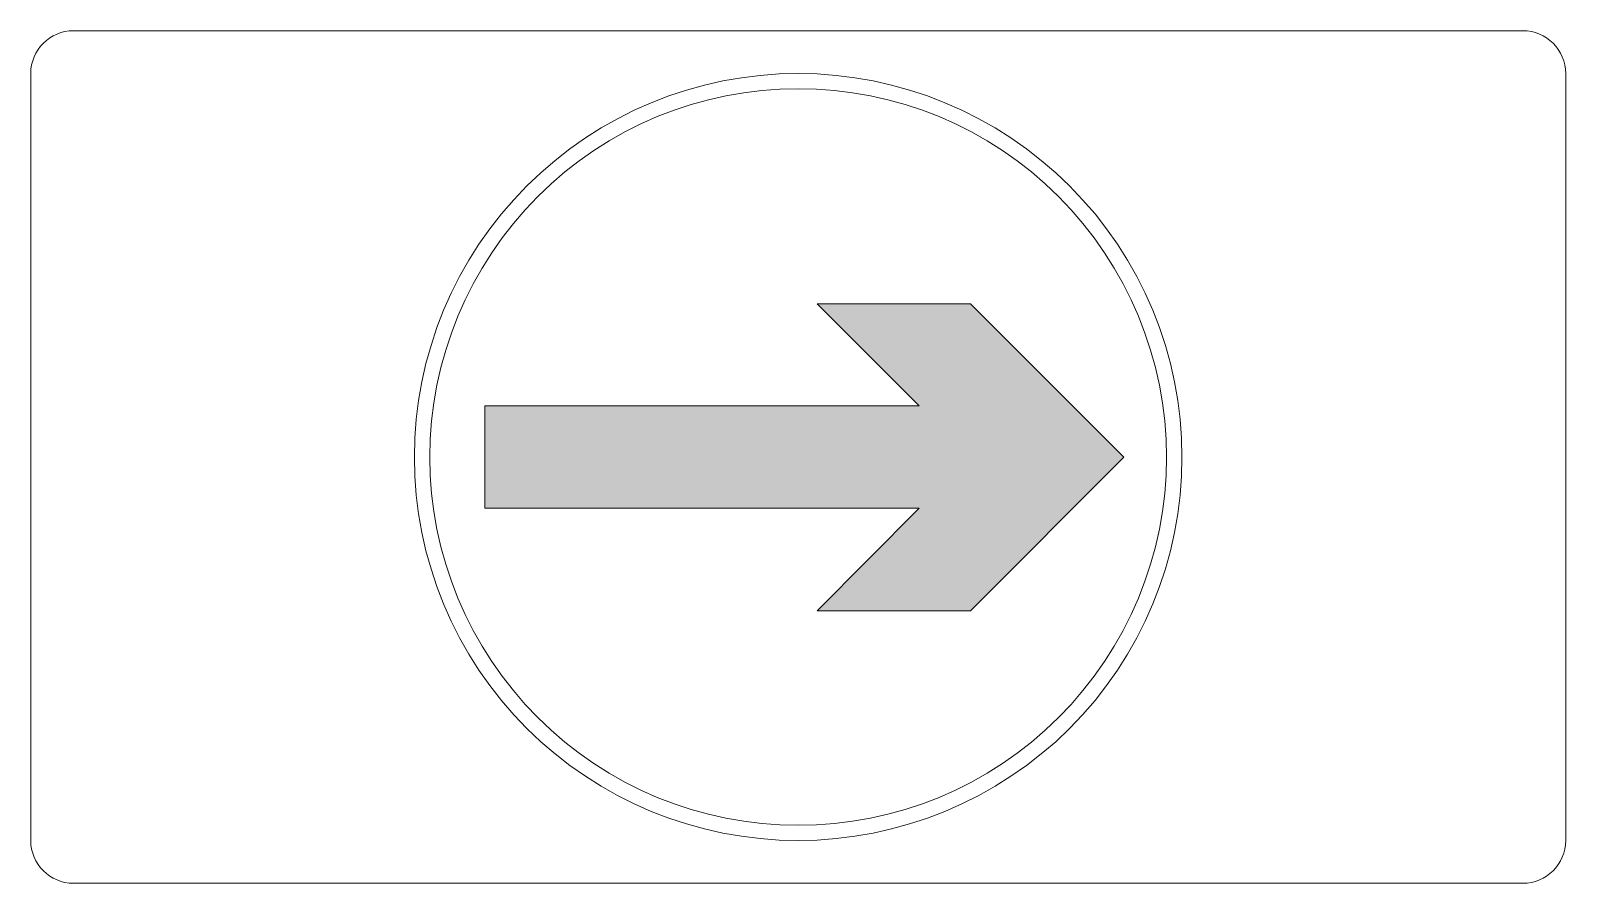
# Model space of a CAD drawing. Header units: metres. Extents: x 59 to 511, y 10 to 262.
import ezdxf

# ---------------------------------------------------------------- set-up
doc = ezdxf.new("R2010")
doc.units = ezdxf.units.M
doc.layers.add('FILL_BLACK_000000', color=7, linetype='Continuous', true_color=0x000000)
doc.layers.add('STROKE_BLACK_000000', color=7, linetype='Continuous', true_color=0x000000)

msp = doc.modelspace()

# ---------------------------------------------------------------- hatches: boundary and pattern name
at = {"layer": 'FILL_BLACK_000000', "true_color": 0x000000}
h = msp.add_hatch(color=7, dxfattribs=at)
h.dxf.hatch_style = 1
h.paths.add_polyline_path([(192.6, 151.02), (320.58, 151.02), (290.52, 181.08), (335.7, 181.08), (380.88, 135.9), (335.7, 90.72), (290.52, 90.72), (320.58, 120.96), (192.6, 120.96), (192.6, 151.02)])

# ---------------------------------------------------------------- linework, layer by layer
at = {"layer": 'FILL_BLACK_000000', "lineweight": 0, "true_color": 0x000000}
msp.add_lwpolyline([(192.6, 151.02), (320.58, 151.02), (290.52, 181.08), (335.7, 181.08), (380.88, 135.9), (335.7, 90.72), (290.52, 90.72), (320.58, 120.96), (192.6, 120.96)], close=True, dxfattribs=at)
at = {"layer": 'STROKE_BLACK_000000', "lineweight": 0, "true_color": 0x000000}
for points in [[(71.46, 261.54), (70.19, 261.48), (68.95, 261.29), (67.76, 260.98), (66.61, 260.56), (65.51, 260.03), (64.47, 259.4), (63.49, 258.68), (62.59, 257.87), (61.78, 256.98), (61.04, 256.01), (60.4, 254.97), (59.87, 253.87), (59.44, 252.71), (59.12, 251.5), (58.93, 250.24), (58.86, 248.94), (59.04, 248.94)], [(498.42, 261.54), (71.46, 261.54), (71.64, 261.54)], [(498.42, 261.54), (498.6, 261.54)], [(511.02, 248.94), (510.95, 250.24), (510.76, 251.5), (510.44, 252.71), (510.01, 253.87), (509.48, 254.97), (508.84, 256.01), (508.1, 256.98), (507.29, 257.87), (506.39, 258.68), (505.41, 259.4), (504.37, 260.03), (503.27, 260.56), (502.12, 260.98), (500.93, 261.29), (499.69, 261.48), (498.42, 261.54)], [(58.86, 248.94), (58.86, 23.04), (59.04, 23.04)], [(397.98, 135.9), (397.84, 141.52), (397.43, 147.1), (396.74, 152.63), (395.79, 158.11), (394.58, 163.51), (393.1, 168.84), (391.37, 174.09), (389.39, 179.23), (387.15, 184.28), (384.67, 189.2), (381.95, 194.01), (379, 198.67), (375.8, 203.2), (372.38, 207.57), (368.73, 211.78), (364.86, 215.82), (360.79, 219.69), (356.55, 223.34), (352.16, 226.76), (347.61, 229.96), (342.93, 232.91), (338.12, 235.63), (333.18, 238.11), (328.14, 240.34), (322.99, 242.33), (317.76, 244.06), (312.44, 245.54), (307.05, 246.75), (301.59, 247.7), (296.08, 248.39), (290.53, 248.8), (284.94, 248.94), (279.32, 248.8), (273.75, 248.39), (268.22, 247.7), (262.76, 246.75), (257.36, 245.54), (252.04, 244.06), (246.81, 242.33), (241.67, 240.34), (236.64, 238.11), (231.72, 235.63), (226.91, 232.91), (222.24, 229.96), (217.71, 226.76), (213.32, 223.34), (209.09, 219.69), (205.02, 215.82), (201.15, 211.78), (197.5, 207.57), (194.08, 203.2), (190.88, 198.67), (187.93, 194.01), (185.21, 189.2), (182.73, 184.28), (180.5, 179.23), (178.51, 174.09), (176.78, 168.84), (175.3, 163.51), (174.09, 158.11), (173.14, 152.63), (172.45, 147.1), (172.04, 141.52), (171.9, 135.9), (172.04, 130.31), (172.45, 124.76), (173.14, 119.25), (174.09, 113.79), (175.3, 108.4), (176.78, 103.08), (178.51, 97.85), (180.5, 92.7), (182.73, 87.66), (185.21, 82.72), (187.93, 77.91), (190.88, 73.23), (194.08, 68.68), (197.5, 64.29), (201.15, 60.05), (205.02, 55.98), (209.09, 52.14), (213.32, 48.52), (217.71, 45.12), (222.24, 41.95), (226.91, 39.01), (231.72, 36.3), (236.64, 33.84), (241.67, 31.61), (246.81, 29.64), (252.04, 27.91), (257.36, 26.44), (262.76, 25.23), (268.22, 24.27), (273.75, 23.59), (279.32, 23.18), (284.94, 23.04), (290.53, 23.18), (296.08, 23.59), (301.59, 24.27), (307.05, 25.23), (312.44, 26.44), (317.76, 27.91), (322.99, 29.64), (328.14, 31.61), (333.18, 33.84), (338.12, 36.3), (342.93, 39.01), (347.61, 41.95), (352.16, 45.12), (356.55, 48.52), (360.79, 52.14), (364.86, 55.98), (368.73, 60.05), (372.38, 64.29), (375.8, 68.68), (379, 73.23), (381.95, 77.91), (384.67, 82.72), (387.15, 87.66), (389.39, 92.7), (391.37, 97.85), (393.1, 103.08), (394.58, 108.4), (395.79, 113.79), (396.74, 119.25), (397.43, 124.76), (397.84, 130.31), (397.98, 135.9)], [(511.02, 23.04), (511.02, 248.94), (511.2, 248.94)], [(393.48, 135.9), (393.35, 141.28), (392.95, 146.63), (392.28, 151.93), (391.36, 157.17), (390.19, 162.35), (388.76, 167.46), (387.09, 172.49), (385.18, 177.43), (383.03, 182.28), (380.64, 187.02), (378.02, 191.64), (375.18, 196.14), (372.11, 200.51), (368.83, 204.75), (365.33, 208.83), (361.62, 212.76), (357.72, 216.47), (353.67, 219.96), (349.46, 223.24), (345.11, 226.29), (340.62, 229.12), (336.01, 231.72), (331.29, 234.09), (326.45, 236.23), (321.52, 238.12), (316.5, 239.78), (311.39, 241.19), (306.21, 242.35), (300.97, 243.26), (295.67, 243.91), (290.32, 244.31), (284.94, 244.44), (279.56, 244.31), (274.21, 243.91), (268.91, 243.26), (263.67, 242.35), (258.49, 241.19), (253.38, 239.78), (248.36, 238.12), (243.43, 236.23), (238.59, 234.09), (233.87, 231.72), (229.26, 229.12), (224.77, 226.29), (220.42, 223.24), (216.21, 219.96), (212.16, 216.47), (208.26, 212.76), (204.55, 208.83), (201.05, 204.75), (197.77, 200.51), (194.7, 196.14), (191.86, 191.64), (189.24, 187.02), (186.85, 182.28), (184.7, 177.43), (182.79, 172.49), (181.12, 167.46), (179.69, 162.35), (178.52, 157.17), (177.6, 151.93), (176.93, 146.63), (176.53, 141.28), (176.4, 135.9), (176.53, 130.55), (176.93, 125.22), (177.6, 119.94), (178.52, 114.7), (179.69, 109.53), (181.12, 104.42), (182.79, 99.4), (184.7, 94.45), (186.85, 89.61), (189.24, 84.87), (191.86, 80.25), (194.7, 75.76), (197.77, 71.4), (201.05, 67.18), (204.55, 63.12), (208.26, 59.22), (212.16, 55.51), (216.21, 52.02), (220.42, 48.74), (224.77, 45.69), (229.26, 42.86), (233.87, 40.26), (238.59, 37.89), (243.43, 35.75), (248.36, 33.86), (253.38, 32.2), (258.49, 30.79), (263.67, 29.63), (268.91, 28.72), (274.21, 28.07), (279.56, 27.67), (284.94, 27.54), (290.32, 27.67), (295.67, 28.07), (300.97, 28.72), (306.21, 29.63), (311.39, 30.79), (316.5, 32.2), (321.52, 33.86), (326.45, 35.75), (331.29, 37.89), (336.01, 40.26), (340.62, 42.86), (345.11, 45.69), (349.46, 48.74), (353.67, 52.02), (357.72, 55.51), (361.62, 59.22), (365.33, 63.12), (368.83, 67.18), (372.11, 71.4), (375.18, 75.76), (378.02, 80.25), (380.64, 84.87), (383.03, 89.61), (385.18, 94.45), (387.09, 99.4), (388.76, 104.42), (390.19, 109.53), (391.36, 114.7), (392.28, 119.94), (392.95, 125.22), (393.35, 130.55), (393.48, 135.9)], [(393.48, 135.9), (393.35, 141.28), (392.95, 146.63), (392.28, 151.93), (391.36, 157.17), (390.19, 162.35), (388.76, 167.46), (387.09, 172.49), (385.18, 177.43), (383.03, 182.28), (380.64, 187.02), (378.02, 191.64), (375.18, 196.14), (372.11, 200.51), (368.83, 204.75), (365.33, 208.83), (361.62, 212.76), (357.72, 216.47), (353.67, 219.96), (349.46, 223.24), (345.11, 226.29), (340.62, 229.12), (336.01, 231.72), (331.29, 234.09), (326.45, 236.23), (321.52, 238.12), (316.5, 239.78), (311.39, 241.19), (306.21, 242.35), (300.97, 243.26), (295.67, 243.91), (290.32, 244.31), (284.94, 244.44), (279.56, 244.31), (274.21, 243.91), (268.91, 243.26), (263.67, 242.35), (258.49, 241.19), (253.38, 239.78), (248.36, 238.12), (243.43, 236.23), (238.59, 234.09), (233.87, 231.72), (229.26, 229.12), (224.77, 226.29), (220.42, 223.24), (216.21, 219.96), (212.16, 216.47), (208.26, 212.76), (204.55, 208.83), (201.05, 204.75), (197.77, 200.51), (194.7, 196.14), (191.86, 191.64), (189.24, 187.02), (186.85, 182.28), (184.7, 177.43), (182.79, 172.49), (181.12, 167.46), (179.69, 162.35), (178.52, 157.17), (177.6, 151.93), (176.93, 146.63), (176.53, 141.28), (176.4, 135.9), (176.53, 130.55), (176.93, 125.22), (177.6, 119.94), (178.52, 114.7), (179.69, 109.53), (181.12, 104.42), (182.79, 99.4), (184.7, 94.45), (186.85, 89.61), (189.24, 84.87), (191.86, 80.25), (194.7, 75.76), (197.77, 71.4), (201.05, 67.18), (204.55, 63.12), (208.26, 59.22), (212.16, 55.51), (216.21, 52.02), (220.42, 48.74), (224.77, 45.69), (229.26, 42.86), (233.87, 40.26), (238.59, 37.89), (243.43, 35.75), (248.36, 33.86), (253.38, 32.2), (258.49, 30.79), (263.67, 29.63), (268.91, 28.72), (274.21, 28.07), (279.56, 27.67), (284.94, 27.54), (290.32, 27.67), (295.67, 28.07), (300.97, 28.72), (306.21, 29.63), (311.39, 30.79), (316.5, 32.2), (321.52, 33.86), (326.45, 35.75), (331.29, 37.89), (336.01, 40.26), (340.62, 42.86), (345.11, 45.69), (349.46, 48.74), (353.67, 52.02), (357.72, 55.51), (361.62, 59.22), (365.33, 63.12), (368.83, 67.18), (372.11, 71.4), (375.18, 75.76), (378.02, 80.25), (380.64, 84.87), (383.03, 89.61), (385.18, 94.45), (387.09, 99.4), (388.76, 104.42), (390.19, 109.53), (391.36, 114.7), (392.28, 119.94), (392.95, 125.22), (393.35, 130.55), (393.48, 135.9)], [(58.86, 23.04), (58.93, 21.74), (59.12, 20.48), (59.44, 19.27), (59.87, 18.11), (60.4, 17.01), (61.04, 15.97), (61.78, 15), (62.59, 14.11), (63.49, 13.3), (64.47, 12.58), (65.51, 11.95), (66.61, 11.42), (67.76, 11), (68.95, 10.69), (70.19, 10.5), (71.46, 10.44), (71.64, 10.44)], [(498.42, 10.44), (499.69, 10.5), (500.93, 10.69), (502.12, 11), (503.27, 11.42), (504.37, 11.95), (505.41, 12.58), (506.39, 13.3), (507.29, 14.11), (508.1, 15), (508.84, 15.97), (509.48, 17.01), (510.01, 18.11), (510.44, 19.27), (510.76, 20.48), (510.95, 21.74), (511.02, 23.04), (511.2, 23.04)], [(71.46, 10.44), (498.42, 10.44), (498.6, 10.44)]]:
    msp.add_lwpolyline(points, dxfattribs=at)

doc.saveas('drawing.dxf')
